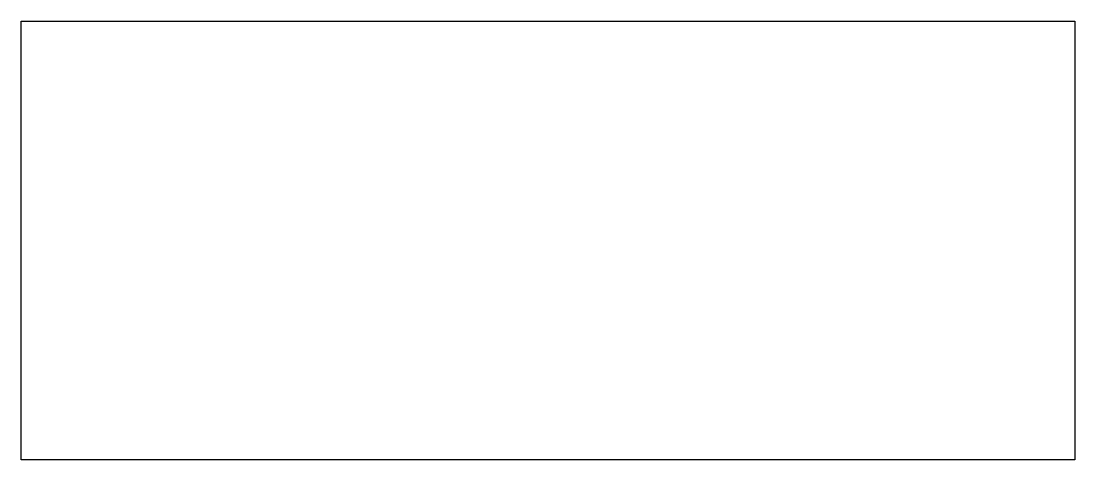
# Model space of a CAD drawing. Header units: inches. Extents: x -2.26 to 2.28, y -1.89 to 0.
import ezdxf

# ---------------------------------------------------------------- set-up
doc = ezdxf.new("R2010")
doc.units = ezdxf.units.IN
doc.layers.get('0').update_dxf_attribs({"linetype": 'CONTINUOUS'})

msp = doc.modelspace()

# ---------------------------------------------------------------- linework, layer by layer
msp.add_lwpolyline([(2.2796, -1.8937), (-2.2637, -1.8937), (-2.2637, 0), (2.2796, 0)], close=True)

doc.saveas('drawing.dxf')
